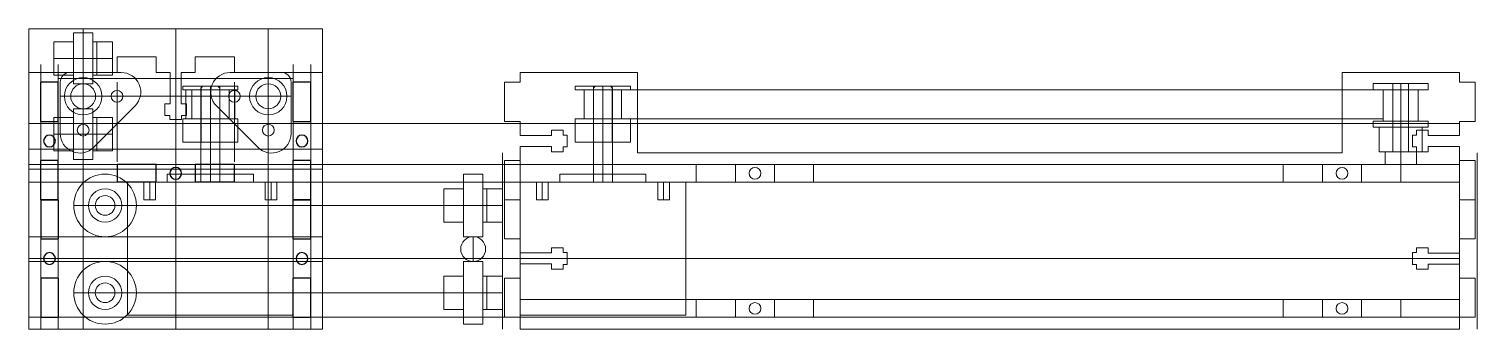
# Model space of a CAD drawing. Header units: millimetres. Extents: x -268 to 102, y -23 to 54.
import ezdxf

# ---------------------------------------------------------------- set-up
doc = ezdxf.new("R2010")
doc.units = ezdxf.units.MM
doc.layers.get('0').update_dxf_attribs({"linetype": 'CONTINUOUS', "lineweight": 25, "true_color": 0x000000})
for name, color, linetype, lineweight, true_color in [('Belt', 4, 'CONTINUOUS', 0, 0x00ffff), ('Cap', 7, 'CONTINUOUS', 0, 0x000000), ('Drawings', 5, 'CONTINUOUS', 0, 0x0000ff), ('Drawings - M5 Nut', 7, 'CONTINUOUS', 0, 0x000000), ('NEMA 17', 1, 'CONTINUOUS', 0, 0xff0000), ('Nut', 7, 'CONTINUOUS', 0, 0x000000), ('Pulley', 2, 'CONTINUOUS', 0, 0xffff00), ('X Stage', 30, 'CONTINUOUS', 0, 0xff9419), ('Y Stage', 7, 'CONTINUOUS', 0, 0x000000), ('Y Travel', 3, 'CONTINUOUS', 0, 0x00ff00)]:
    doc.layers.add(name, color=color, linetype=linetype, lineweight=lineweight, true_color=true_color)

# ---------------------------------------------------------------- blocks, each defined once
blk = doc.blocks.new('tcutout')
for p, q in [((-15, 4.5), (-5, 4.5)), ((-15, 0), (-15, 4.5)), ((-5, 4.5), (-5, 0)), ((5, 4.5), (15, 4.5)), ((5, 0), (5, 4.5)), ((15, 4.5), (15, 0)), ((-15, 0), (-5, 0)), ((5, 0), (15, 0))]:
    blk.add_line(p, q)
blk.add_circle((0, 2.25), 1.5)
blk = doc.blocks.new('tgrips')
for p, q in [((-15, 0), (-15, 4)), ((-15, 4), (-5, 4)), ((-5, 4), (-5, 0)), ((5, 0), (5, 4)), ((5, 4), (15, 4)), ((15, 4), (15, 0)), ((-5, 0), (-1.42, 0)), ((-1.42, 0), (-1.42, -8)), ((1.4, 0), (5, 0)), ((1.4, -8), (1.4, 0)), ((-2.75, -8), (-2.75, -11)), ((-1.42, -8), (-2.75, -8)), ((-2.75, -11), (-1.5, -11)), ((-1.5, -11), (-1.5, -12)), ((2.75, -8), (1.4, -8)), ((1.5, -11), (2.75, -11)), ((1.5, -12), (1.5, -11)), ((2.75, -8), (2.75, -11)), ((-1.5, -12), (1.5, -12))]:
    blk.add_line(p, q)

msp = doc.modelspace()

# ---------------------------------------------------------------- linework, layer by layer
at = {"layer": 'Belt'}
for p, q in [((-227.425, 38.5285), (-227.425, 31.1625)), ((-214.875, 38.5285), (-214.875, 31.1625)), ((-116.075, 38.5285), (78.5, 38.5285)), ((-116.075, 31.1625), (78.5, 31.1625))]:
    msp.add_line(p, q, dxfattribs=at)
at = {"layer": 'Cap'}
for p, q in [((-257, 43), (-243.925, 43)), ((-216.075, 43), (-203, 43)), ((-259.5, 27.425), (-259.5, 40.5)), ((-200.5, 40.5), (-200.5, 27.425)), ((-240.3895, 34.4645), (-250.9645, 23.8895)), ((-219.6105, 34.4645), (-209.0355, 23.8895))]:
    msp.add_line(p, q, dxfattribs=at)
for centre in [(-245, 36.925), (-215, 36.925), (-253.65, 28.275), (-206.35, 28.275)]:
    msp.add_circle(centre, 1.5, dxfattribs=at)
for centre, radius, start, end in [((-257, 40.5), 2.5, 90, 180), ((-243.925, 38), 5, 315, 90), ((-216.075, 38), 5, 90, 225), ((-203, 40.5), 2.5, 0, 90), ((-254.5, 27.425), 5, 180, 315), ((-205.5, 27.425), 5, 225, 0)]:
    msp.add_arc(centre, radius, start, end, dxfattribs=at)
at = {"layer": 'Drawings'}
for p, q in [((-253.65, -22.5), (-253.65, 54.1)), ((-230, 54.1), (-230, -22.5)), ((-206.35, -22.5), (-206.35, 54.1)), ((-264.5, -22.5), (-264.5, 45)), ((-260, -22.5), (-260, 45)), ((-200, -22.5), (-200, 45)), ((-195.5, -22.5), (-195.5, 45)), ((-260, 41.425), (-200, 41.425)), ((-245, 20.191), (-245, 40.5)), ((-215, 40.5), (-215, 20.191)), ((-267.5, 30), (98, 30)), ((-146.5, -22.5), (-146.5, 22.5)), ((-142, -22.5), (-142, 22.5)), ((98, -22.5), (98, 22.5)), ((102.5, -22.5), (102.5, 22.5)), ((-267.5, 19.5), (98, 19.5)), ((-267.5, 15), (98, 15)), ((-260, 15), (-200, 15)), ((-200, 15), (-200, -13.75)), ((-267.5, -4.5), (98, -4.5)), ((-142, -15), (98, -15)), ((-267.5, -19.5), (98, -19.5))]:
    msp.add_line(p, q, dxfattribs=at)
for centre, radius in [((-248.05, 9.05), 8), ((-248.05, 9.05), 4.25), ((-248.05, -13.25), 8), ((-248.05, -13.25), 4.25)]:
    msp.add_circle(centre, radius, dxfattribs=at)
at = {"layer": 'Drawings - M5 Nut'}
for p, q in [((-151.5, 17.05), (-156.5, 17.05)), ((-156.5, 17.05), (-156.5, 1.05)), ((-151.5, 17.05), (-151.5, 1.05)), ((-161.5, 13.3), (-161.5, 4.8)), ((-161.5, 13.3), (-156.5, 13.3)), ((-151.5, 13.3), (-151.5, 4.8)), ((-151.5, 13.3), (-150.5, 13.3)), ((-146.5, 13.3), (-150.5, 13.3)), ((-150.5, 13.3), (-150.5, 4.8)), ((-146.5, 13.3), (-146.5, 4.8)), ((-161.5, 9.05), (-146.5, 9.05)), ((-161.5, 4.8), (-156.5, 4.8)), ((-150.5, 4.8), (-151.5, 4.8)), ((-146.5, 4.8), (-150.5, 4.8)), ((-151.5, 1.05), (-156.5, 1.05)), ((-151.5, -5.25), (-156.5, -5.25)), ((-156.5, -5.25), (-156.5, -21.25)), ((-151.5, -5.25), (-151.5, -21.25)), ((-161.5, -9), (-161.5, -17.5)), ((-161.5, -9), (-156.5, -9)), ((-151.5, -9), (-151.5, -17.5)), ((-151.5, -9), (-150.5, -9)), ((-146.5, -9), (-150.5, -9)), ((-150.5, -9), (-150.5, -17.5)), ((-146.5, -9), (-146.5, -17.5)), ((-161.5, -13.25), (-146.5, -13.25)), ((-161.5, -17.5), (-156.5, -17.5)), ((-150.5, -17.5), (-151.5, -17.5)), ((-146.5, -17.5), (-150.5, -17.5)), ((-151.5, -21.25), (-156.5, -21.25))]:
    msp.add_line(p, q, dxfattribs=at)
at = {"layer": 'NEMA 17'}
for p, q in [((-223.59, 39), (-223.09, 39.5)), ((-223.59, 39), (-223.59, 15)), ((-223.09, 39.5), (-219.21, 39.5)), ((-221.15, 39.5), (-221.15, 15)), ((-219.21, 39.5), (-218.71, 39)), ((-218.71, 39), (-218.71, 15)), ((-123.29, 39), (-122.79, 39.5)), ((-123.29, 39), (-123.29, 15)), ((-122.79, 39.5), (-118.91, 39.5)), ((-120.85, 39.5), (-120.85, 15)), ((-118.91, 39.5), (-118.41, 39)), ((-118.41, 39), (-118.41, 15)), ((-242.3, 15), (-200, 15)), ((-242.3, 15), (-242.3, -19)), ((-238.15, 15), (-238.15, 10.5)), ((-236.65, 15), (-236.65, 10.5)), ((-235.15, 15), (-235.15, 10.5)), ((-232.15, 17), (-232.15, 15)), ((-232.15, 17), (-210.15, 17)), ((-210.15, 17), (-210.15, 15)), ((-207.15, 15), (-207.15, 10.5)), ((-205.65, 15), (-205.65, 10.5)), ((-204.15, 15), (-204.15, 10.5)), ((-200, 15), (-200, -19)), ((-142, 15), (-99.7, 15)), ((-142, 15), (-142, -19)), ((-137.85, 15), (-137.85, 10.5)), ((-136.35, 15), (-136.35, 10.5)), ((-134.85, 15), (-134.85, 10.5)), ((-131.85, 17), (-131.85, 15)), ((-131.85, 17), (-109.85, 17)), ((-109.85, 17), (-109.85, 15)), ((-106.85, 15), (-106.85, 10.5)), ((-105.35, 15), (-105.35, 10.5)), ((-103.85, 15), (-103.85, 10.5)), ((-99.7, 15), (-99.7, -19)), ((-238.15, 10.5), (-235.15, 10.5)), ((-207.15, 10.5), (-204.15, 10.5)), ((-137.85, 10.5), (-134.85, 10.5)), ((-106.85, 10.5), (-103.85, 10.5)), ((-242.3, -19), (-200, -19)), ((-142, -19), (-99.7, -19))]:
    msp.add_line(p, q, dxfattribs=at)
at = {"layer": 'Nut'}
for p, q in [((79, 22.7), (79, 19.5)), ((79, 22.7), (87, 22.7)), ((87, 22.7), (87, 19.5)), ((79, 19.5), (87, 19.5))]:
    msp.add_line(p, q, dxfattribs=at)
at = {"layer": 'Pulley'}
for p, q in [((-228.2, 39.5), (-214.1, 39.5)), ((-228.2, 39.5), (-228.2, 38.5285)), ((-228.2, 38.5285), (-214.1, 38.5285)), ((-225.925, 38.5285), (-225.925, 31.1625)), ((-223.54, 39.5), (-223.54, 25.2125)), ((-221.15, 39.5), (-221.15, 25.2125)), ((-218.76, 39.5), (-218.76, 25.2125)), ((-216.375, 38.5285), (-216.375, 31.1625)), ((-214.1, 39.5), (-214.1, 38.5285)), ((-127.9, 39.5), (-113.8, 39.5)), ((-127.9, 39.5), (-127.9, 38.5285)), ((-127.9, 38.5285), (-113.8, 38.5285)), ((-125.625, 38.5285), (-125.625, 31.1625)), ((-123.24, 39.5), (-123.24, 25.2125)), ((-120.85, 39.5), (-120.85, 25.2125)), ((-118.46, 39.5), (-118.46, 25.2125)), ((-116.075, 38.5285), (-116.075, 31.1625)), ((-113.8, 39.5), (-113.8, 38.5285)), ((76, 40.2), (90, 40.2)), ((76, 40.2), (76, 38.6)), ((76, 38.6), (90, 38.6)), ((78.5, 38.6), (78.5, 30.6)), ((81, 40.2), (81, 22.7)), ((83, 40.2), (83, 19.5)), ((85, 40.2), (85, 22.7)), ((87.5, 38.6), (87.5, 30.6)), ((90, 40.2), (90, 38.6)), ((-228.2, 31.1625), (-214.1, 31.1625)), ((-228.2, 31.1625), (-228.2, 25.2125)), ((-214.1, 31.1625), (-214.1, 25.2125)), ((-127.9, 31.1625), (-113.8, 31.1625)), ((-127.9, 31.1625), (-127.9, 25.2125)), ((-113.8, 31.1625), (-113.8, 25.2125)), ((76, 30.6), (90, 30.6)), ((76, 30.6), (76, 29)), ((90, 30.6), (90, 29)), ((76, 29), (90, 29)), ((77.5, 29), (77.5, 22.7)), ((88.5, 29), (88.5, 22.7)), ((-228.2, 25.2125), (-214.1, 25.2125)), ((-127.9, 25.2125), (-113.8, 25.2125)), ((77.5, 22.7), (88.5, 22.7))]:
    msp.add_line(p, q, dxfattribs=at)
at = {"layer": 'X Stage'}
for p, q in [((-267.5, 54.1), (-267.5, 23.425)), ((-267.5, 54.1), (-192.5, 54.1)), ((-256.15, 53.1), (-251.15, 53.1)), ((-256.15, 53.1), (-256.15, 40.1)), ((-251.15, 53.1), (-251.15, 40.1)), ((-192.5, 23.425), (-192.5, 54.1)), ((-261.15, 50.85), (-261.15, 42.35)), ((-261.15, 50.85), (-256.15, 50.85)), ((-251.15, 50.85), (-251.15, 42.35)), ((-251.15, 50.85), (-250.15, 50.85)), ((-246.15, 50.85), (-250.15, 50.85)), ((-250.15, 50.85), (-250.15, 42.35)), ((-246.15, 50.85), (-246.15, 42.35)), ((-261.15, 46.6), (-246.15, 46.6)), ((-261.15, 42.35), (-256.15, 42.35)), ((-250.15, 42.35), (-251.15, 42.35)), ((-246.15, 42.35), (-250.15, 42.35)), ((-256.15, 40.1), (-251.15, 40.1)), ((-259.5, 36.925), (-200.5, 36.925)), ((-256.15, 33.75), (-251.15, 33.75)), ((-256.15, 33.75), (-256.15, 20.75)), ((-251.15, 33.75), (-251.15, 20.75)), ((-261.15, 31.5), (-261.15, 23)), ((-261.15, 31.5), (-256.15, 31.5)), ((-251.15, 31.5), (-251.15, 23)), ((-251.15, 31.5), (-250.15, 31.5)), ((-246.15, 31.5), (-250.15, 31.5)), ((-250.15, 31.5), (-250.15, 23)), ((-246.15, 31.5), (-246.15, 23)), ((-261.15, 27.25), (-246.15, 27.25)), ((-192.5, 28.545), (-192.5, 29.425)), ((-267.5, 23.425), (-192.5, 23.425)), ((-261.15, 23), (-256.15, 23)), ((-250.15, 23), (-251.15, 23)), ((-246.15, 23), (-250.15, 23)), ((-256.15, 20.75), (-251.15, 20.75))]:
    msp.add_line(p, q, dxfattribs=at)
for centre, radius in [((-253.65, 36.925), 4.78), ((-206.35, 36.925), 4.78), ((-253.65, 36.925), 3.175), ((-206.35, 36.925), 3.175)]:
    msp.add_circle(centre, radius, dxfattribs=at)
at = {"layer": 'Y Stage'}
for p, q in [((-267.5, 43), (-267.5, -22.5)), ((-267.5, 43), (-245, 43)), ((-215, 43), (-192.5, 43)), ((-192.5, 43), (-192.5, -22.5)), ((-142, 43), (-142, 40.5)), ((-142, 43), (-112, 43)), ((-112, 22.5), (-112, 43)), ((68, 22.5), (68, 43)), ((68, 43), (98, 43)), ((98, 43), (98, 40.5)), ((-112, 22.5), (68, 22.5)), ((-142, -22.5), (-142, -19.5)), ((98, -22.5), (98, -19.5)), ((-267.5, -22.5), (-192.5, -22.5)), ((-142, -22.5), (98, -22.5))]:
    msp.add_line(p, q, dxfattribs=at)
for centre, radius in [((-253.65, 36.925), 3.175), ((-245, 36.925), 1.5), ((-215, 36.925), 1.5), ((-206.35, 36.925), 3.175), ((-253.65, 28.275), 1.5), ((-206.35, 28.275), 1.5), ((-248.05, 9.05), 2.5), ((-248.05, -13.25), 2.5)]:
    msp.add_circle(centre, radius, dxfattribs=at)
at = {"layer": 'Y Travel'}
for p, q in [((-267.5, 18.3), (-192.5, 18.3)), ((-256.05, 9.05), (-146.5, 9.05)), ((-267.5, 1.05), (-192.5, 1.05)), ((-267.5, -5.25), (-267.5, 1.05)), ((-192.5, -5.25), (-192.5, 1.05)), ((-154, 1.05), (-154, -5.25)), ((-267.5, -5.25), (-192.5, -5.25)), ((-256.05, -13.25), (-146.5, -13.25))]:
    msp.add_line(p, q, dxfattribs=at)
msp.add_circle((-154, -2.1), 3.175, dxfattribs=at)

# ---------------------------------------------------------------- block references
at = {"yscale": -1}
for p, rotation in [((-264.5, 25.5), 90), ((-200, 25.5), 90), ((-230, 15), 180), ((-260, -4.5), 270), ((-200, -4.5), 90)]:
    msp.add_blockref('tcutout', p, dxfattribs=dict(at, rotation=rotation))
at = {"layer": 'Y Stage'}
msp.add_blockref('tgrips', (-230, 43), dxfattribs=at)
for p, rotation in [((-142, 25.5), 90), ((98, 25.5), -90)]:
    msp.add_blockref('tgrips', p, dxfattribs=dict(at, rotation=rotation))
at = {"layer": 'Y Stage', "yscale": -1}
for name, p, rotation in [('tcutout', (-82, 15), 180), ('tcutout', (68, 15), 180), ('tgrips', (-142, -4.5), 270), ('tgrips', (98, -4.5), 90.00000000000001)]:
    msp.add_blockref(name, p, dxfattribs=dict(at, rotation=rotation))
for p in [(-82, -15), (68, -15)]:
    msp.add_blockref('tcutout', p, dxfattribs=at)

doc.saveas('drawing.dxf')
